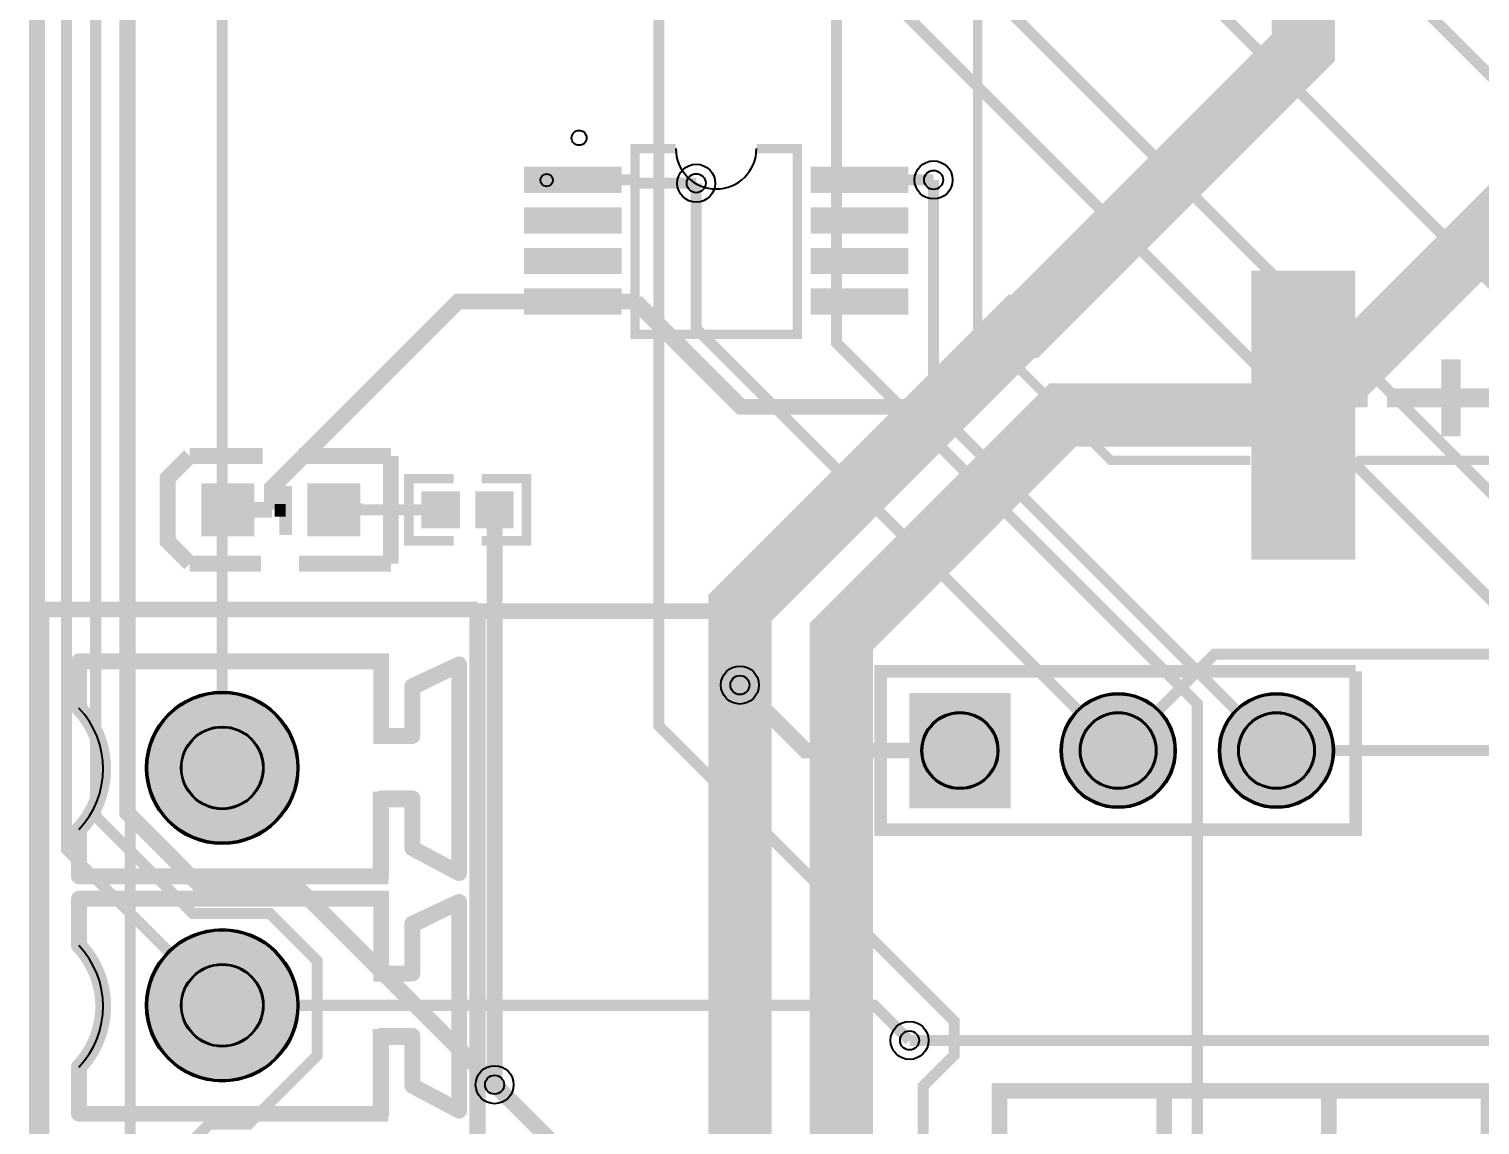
# Model space of a CAD drawing. Header units: millimetres. Extents: x -4 to 157, y 41 to 137.
# Drawn here: x -3.58 to 19.7, y 72.45 to 90.04 of the extents above; entities that cross this region are included whole.
import ezdxf

# ---------------------------------------------------------------- set-up
doc = ezdxf.new("R2010")
doc.units = ezdxf.units.MM
for name, color, linetype, true_color in [('BoardOutLine', 7, 'Continuous', 0xff00ff), ('BottomLayer', 7, 'Continuous', 0x0000ff), ('BottomSolderMaskLayer', 7, 'Continuous', 0xaa00ff), ('Document', 7, 'Continuous', 0xffffff), ('Hole', 7, 'Continuous', 0x222222), ('Multi-Layer', 7, 'Continuous', 0xc0c0c0), ('TopLayer', 7, 'Continuous', 0xff0000), ('TopPasteMaskLayer', 7, 'Continuous', 0x808080), ('TopSilkLayer', 7, 'Continuous', 0xffcc00), ('TopSolderMaskLayer', 7, 'Continuous', 0x800080)]:
    doc.layers.add(name, color=color, linetype=linetype, true_color=true_color)

msp = doc.modelspace()

# ---------------------------------------------------------------- hatches: boundary and pattern name
at = {"layer": 'BottomSolderMaskLayer'}
for points in [[(-1.7078994157989318, 78.18133096266195, 1), (0.7429006858012717, 78.18133096266195, 1)], [(10.54041311953597, 79.38415180199536), (12.166016370742227, 79.38415180199536), (12.166016370742227, 77.53335170039509), (10.54041311953597, 77.53335170039509)], [(12.968021336042545, 78.45869951739905, 1), (14.818821437642749, 78.45869951739905, 1)], [(15.508026416052678, 78.45869951739905, 1), (17.35882651765288, 78.45869951739905, 1)], [(-1.7078994157989318, 74.37132334264663, 1), (0.7429006858012717, 74.37132334264663, 1)]]:
    msp.add_hatch(color=256, dxfattribs=at).paths.add_polyline_path(points)
at = {"layer": 'Document'}
for points in [[(16.711125222250303, 83.50035560071115), (17.020142240284258, 83.50035560071115), (17.020142240284258, 84.73637287274573), (16.711125222250303, 84.73637287274573)], [(15.835636271272278, 83.96385572771146), (17.895631191262282, 83.96385572771146), (17.895631191262282, 84.27287274574542), (15.835636271272278, 84.27287274574542)], [(1.392760985521818, 82.04640589281178), (1.392760985521818, 82.70680721361441), (1.5451612903223122, 82.70680721361441), (1.5451612903223122, 82.04640589281178)], [(1.1176022352044583, 82.42316484632966), (1.7780035560069791, 82.42316484632966), (1.7780035560069791, 82.27076454152916), (1.1176022352044583, 82.27076454152916)], [(-0.736144272288584, 82.37119634239264), (-0.07574295148606325, 82.37119634239264), (-0.07574295148606325, 82.21879603759214), (-0.736144272288584, 82.21879603759214)], [(3.19047498094983, 76.49141478282957), (3.19047498094983, 79.64201168402337), (2.694437388874576, 79.41054102108205), (2.694437388874576, 78.69138938277877), (2.693350884095935, 78.67481252321318), (2.690109960158452, 78.65851929831058), (2.684770070168952, 78.6427884896666), (2.6774225811254837, 78.62788925577854), (2.668193210603249, 78.6140765266689), (2.6572398756902658, 78.60158664196263), (2.6447499909838825, 78.59063330704964), (2.630937261874351, 78.5814039365273), (2.6160380279861783, 78.57405644748405), (2.6003072193423122, 78.56871655749444), (2.584013994439829, 78.56547563355684), (2.567437134874126, 78.56438912877832), (2.0674879349755884, 78.56438912877832), (2.050911075410113, 78.56547563355684), (2.034617850507402, 78.56871655749444), (2.018887041863536, 78.57405644748405), (2.0039878079753635, 78.5814039365273), (1.990175078865832, 78.59063330704964), (1.9776851941594487, 78.60158664196263), (1.9667318592464653, 78.6140765266689), (1.9575024887242307, 78.62788925577854), (1.95015499968099, 78.6427884896666), (1.9448151096912625, 78.65851929831058), (1.9415741857537796, 78.67481252321318), (1.9404876809751386, 78.69138938277877), (1.9404876809751386, 79.76441452882898), (-2.655499110998335, 79.76441452882898), (-2.655499110998335, 79.14140208280412), (-2.656585615776976, 79.12482522323853), (-2.6598265397144587, 79.10853199833593), (-2.665166429704186, 79.09280118969195), (-2.672513918747427, 79.0779019558039), (-2.681743289269889, 79.06408922669425), (-2.692696624182645, 79.05159934198798), (-2.705186508889028, 79.040646007075), (-2.7189992379985597, 79.03141663655265), (-2.7338984718867323, 79.02406914750941), (-2.749629280530826, 79.0187292575198), (-2.765922505433309, 79.0154883335822), (-2.782499364999012, 79.01440182880356), (-2.7990762245644873, 79.0154883335822), (-2.8153694494670845, 79.0187292575198), (-2.8311002581110642, 79.02406914750941), (-2.845999491999123, 79.03141663655265), (-2.8598122211087684, 79.040646007075), (-2.872302105815038, 79.05159934198798), (-2.8832554407280213, 79.06408922669425), (-2.8924848112503696, 79.0779019558039), (-2.8998323002936104, 79.09280118969195), (-2.905172190283224, 79.10853199833593), (-2.9084131142208207, 79.12482522323853), (-2.9094996189994617, 79.14140208280412), (-2.9094996189994617, 79.89141478282954), (-2.9084131142208207, 79.90799164239513), (-2.905172190283224, 79.92428486729773), (-2.8998323002936104, 79.94001567594171), (-2.8924848112503696, 79.95491490982977), (-2.8832554407280213, 79.96872763893941), (-2.872302105815038, 79.98121752364568), (-2.8598122211087684, 79.99217085855867), (-2.845999491999123, 80.00140022908101), (-2.8311002581110642, 80.00874771812425), (-2.8153694494670845, 80.01408760811387), (-2.7990762245644873, 80.01732853205147), (-2.782499364999012, 80.01841503682999), (2.0674879349755884, 80.01841503682999), (2.084064794541291, 80.01732853205147), (2.1003580194437745, 80.01408760811387), (2.116088828087868, 80.00874771812425), (2.1309880619760406, 80.00140022908101), (2.144800791085572, 79.99217085855867), (2.1572906757919554, 79.98121752364568), (2.1682440107047114, 79.96872763893941), (2.1774733812271734, 79.95491490982977), (2.184820870270414, 79.94001567594171), (2.1901607602601416, 79.92428486729773), (2.1934016841976245, 79.90799164239513), (2.1944881889762655, 79.89141478282954), (2.1944881889762655, 78.81838963677933), (2.4404368808736763, 78.81838963677933), (2.4404368808736763, 79.49141478282957), (2.441712789648136, 79.5093553114225), (2.4455102725714823, 79.52693568777931), (2.451753165916216, 79.54380331334085), (2.4603162598939434, 79.55961988474314), (2.471027809910993, 79.5740681789548), (2.4836729811413534, 79.5868584156201), (2.497998157333541, 79.59773406900126), (2.5137160274321104, 79.60647701295397), (3.263754127508264, 79.95651511303015), (3.2795925373018235, 79.9626550831033), (3.296108681541, 79.96662640992884), (3.313007080780608, 79.96835804511738), (3.3299854169031278, 79.9678190091256), (3.346739941692931, 79.96501894549112), (3.362970910995273, 79.9600079483057), (3.3783879472418903, 79.95287566601587), (3.39271523440334, 79.94374969758076), (3.4056964524329487, 79.93279330968369), (3.4170993629195436, 79.92020251583551), (3.4267199639105, 79.90620256962632), (3.434386139577782, 79.89104393486184), (3.439960739427761, 79.87499780468022), (3.4433440319708097, 79.85835124981577), (3.444475488950957, 79.84140208280417), (3.444475488950957, 76.49141478282957), (3.4433889841723158, 76.47483792326386), (3.4401480602346055, 76.45854469836138), (3.4348081702451054, 76.44281388971729), (3.4274606812018646, 76.42791465582923), (3.4182313106794027, 76.4141019267197), (3.4072779757666467, 76.40161204201331), (3.3947880910602635, 76.39065870710044), (3.3809753619505045, 76.3814293365781), (3.3660761280625593, 76.37408184753474), (3.350345319418466, 76.36874195754513), (3.3340520945159824, 76.36550103360753), (3.3174752349502796, 76.364414528829), (3.3008983753848042, 76.36550103360753), (3.2846051504820934, 76.36874195754513), (3.2688743418382273, 76.37408184753474), (3.2539751079500547, 76.3814293365781), (3.240162378840523, 76.39065870710044), (3.22767249413414, 76.40161204201331), (3.2167191592211566, 76.4141019267197), (3.207489788698922, 76.42791465582923), (3.200142299655681, 76.44281388971729), (3.1948024096659537, 76.45854469836138), (3.191561485728471, 76.47483792326386), (3.19047498094983, 76.49141478282957)], [(-2.8746507493016225, 77.2788417576835), (-2.8399808926802734, 77.31695094690815), (-2.8068603646634074, 77.35641409282175), (-2.7753419924254104, 77.3971682517872), (-2.745476047705779, 77.43914842100446), (-2.717310166624884, 77.48228764218936), (-2.690889273705352, 77.52651710837267), (-2.666255510217752, 77.57176627364606), (-2.6434481669639354, 77.61796296568366), (-2.622503621610349, 77.66503350085623), (-2.6034552806631837, 77.7129028017564), (-2.5863335261879, 77.76149451694744), (-2.5711656673477137, 77.81073114274272), (-2.5579758968460737, 77.8605341468251), (-2.5467852523402144, 77.91082409350497), (-2.5376115828855745, 77.96152077042007), (-2.530469520465431, 78.01254331647476), (-2.5253704566553097, 78.06381035081233), (-2.5223225244512832, 78.11524010261792), (-2.521330585298756, 78.16675054154268), (-2.5223962213392497, 78.21825950854213), (-2.525517732884964, 78.26968484691895), (-2.530690141131572, 78.32094453336401), (-2.5379051960985635, 78.37195680878222), (-2.547151389787814, 78.42264030869853), (-2.5584139745396897, 78.4729141930344), (-2.571674986553944, 78.52269827504733), (-2.5869132745442585, 78.57191314922818), (-2.6041045334718547, 78.62048031795337), (-2.623221343314526, 78.66832231668843), (-2.644233212799236, 78.71536283754301), (-2.667106628037118, 78.7615268509827), (-2.691805105977892, 78.8067407255005), (-2.718289252600016, 78.85093234505916), (-2.746516825743356, 78.8940312241159), (-2.7764428024865992, 78.93596862004676), (-2.8080194509583407, 78.97667764279117), (-2.8411964064687254, 79.01609336154115), (-2.8759207518417043, 79.05415290830592), (-2.886547209471246, 79.06692924479717), (-2.8954151097300382, 79.08098330900987), (-2.90237272038587, 79.09607463200882), (-2.907300994791285, 79.11194499707312), (-2.9101156088051994, 79.1283228578568), (-2.9107684036010824, 79.14492798462084), (-2.9092482096791628, 79.16147625904239), (-2.9055810379790046, 79.17768453555834), (-2.8998296348249823, 79.1932754860635), (-2.8920924083197406, 79.2079823450722), (-2.882501744553906, 79.22155347414923), (-2.871221742443595, 79.23375666751326), (-2.8584454059522386, 79.24438312514303), (-2.844391341739538, 79.25325102540171), (-2.8293000187405823, 79.26020863605754), (-2.8134296536761667, 79.26513691046307), (-2.797051792892489, 79.26795152447698), (-2.7804466661286824, 79.26860431927287), (-2.7638983917070163, 79.26708412535095), (-2.7476901151910624, 79.26341695365068), (-2.7320991646859056, 79.25766555049677), (-2.717392305677322, 79.24992832399153), (-2.703821176600286, 79.24033766022569), (-2.6916179832360285, 79.22905765811527), (-2.6530384822494852, 79.18689182630362), (-2.61604591197829, 79.14332710418296), (-2.5806909563643785, 79.09842318027552), (-2.5470220556360346, 79.05224157795953), (-2.5150853399375137, 79.00484557117488), (-2.484924566127347, 78.95630009773083), (-2.4565810578255878, 78.90667167033405), (-2.430093648795946, 78.85602828545859), (-2.4054986297398955, 78.80443933018364), (-2.3828296985732322, 78.75197548712492), (-2.3621179142569417, 78.69870863759195), (-2.343391654243078, 78.64471176310246), (-2.3266765755936376, 78.59005884538999), (-2.31199557982859, 78.5348247650403), (-2.299368781547855, 78.47908519889643), (-2.2888134808715677, 78.42291651637333), (-2.280344139737281, 78.3663956748237), (-2.2739723620861696, 78.30960011409661), (-2.2697068779632446, 78.25260765043765), (-2.267553531557269, 78.19549636987063), (-2.2675152731922026, 78.13834452121262), (-2.2695921552865457, 78.0812304088629), (-2.2737813322803504, 78.02423228551788), (-2.28007706453468, 77.9674282449563), (-2.2884707261948734, 77.91089611504185), (-2.2989508170091995, 77.85471335109014), (-2.3115029780860823, 77.79895692974662), (-2.326110011566243, 77.74370324351992), (-2.342751904186798, 77.68902799611533), (-2.361405854700706, 77.635006098713), (-2.3820463051179104, 77.58171156733022), (-2.4046449757217943, 77.529217421412), (-2.429170903816157, 77.47759558378641), (-2.4555904861474573, 77.42691678212157), (-2.483867524944344, 77.3772504520216), (-2.513963277513767, 77.32866464189135), (-2.545836509322271, 77.2812259197035), (-2.5794435504913054, 77.23499928179206), (-2.6147383556306067, 77.19004806380053), (-2.651672566925299, 77.14643385390548), (-2.6901955803912188, 77.10421640843276), (-2.7023811910669338, 77.09292526477043), (-2.7159363421542366, 77.08332125978563), (-2.73062910125509, 77.07556872066948), (-2.7462080711832186, 77.06980029551801), (-2.7624066914384002, 77.06611468368703), (-2.7789477991320837, 77.06457494701795), (-2.7955483713201374, 77.06520743083229), (-2.8119243676044334, 77.06800131315674), (-2.8277955901427276, 77.07290878988908), (-2.8428904779124196, 77.07984589274031), (-2.8569507531933596, 77.08869392595489), (-2.869735840772819, 77.09930149722868), (-2.881026984253708, 77.11148710807277), (-2.890630989036481, 77.12504225930297), (-2.8983835279336745, 77.13973501851933), (-2.904151952852999, 77.15531398853341), (-2.9078375644425023, 77.1715126088435), (-2.9093773008652306, 77.18805371656015), (-2.9087448168035053, 77.20465428873877), (-2.9059509342349656, 77.22103028498145), (-2.9010434572660415, 77.23690150744665), (-2.8941063541900576, 77.25199639511288), (-2.8852583207658427, 77.26605667026206), (-2.8746507493016225, 77.2788417576835)], [(3.2576581153161897, 76.37932435864866), (2.5076708153414984, 76.77934975869948), (2.493123912856845, 76.78841961399462), (2.479931011496319, 76.79936593760851), (2.4683324884510967, 76.81198928542688), (2.458539671034714, 76.82605965763275), (2.450730986256758, 76.84132068934798), (2.445048709851335, 76.85749432164937), (2.441596373982975, 76.87428586785643), (2.4404368808736763, 76.8913893827787), (2.4404368808736763, 77.56443992887989), (2.1944881889762655, 77.56443992887989), (2.1944881889762655, 76.44137668275346), (2.1934016841976245, 76.42479982318775), (2.1901607602601416, 76.40850659828527), (2.184820870270414, 76.39277578964118), (2.1774733812271734, 76.37787655575312), (2.1682440107047114, 76.36406382664359), (2.1572906757919554, 76.3515739419372), (2.144800791085572, 76.34062060702433), (2.1309880619760406, 76.33139123650199), (2.116088828087868, 76.32404374745863), (2.1003580194437745, 76.31870385746902), (2.084064794541291, 76.31546293353142), (2.0674879349755884, 76.3143764287529), (-2.782499364999012, 76.3143764287529), (-2.7990762245644873, 76.31546293353142), (-2.8153694494670845, 76.31870385746902), (-2.8311002581110642, 76.32404374745863), (-2.845999491999123, 76.33139123650199), (-2.8598122211087684, 76.34062060702433), (-2.872302105815038, 76.3515739419372), (-2.8832554407280213, 76.36406382664359), (-2.8924848112503696, 76.37787655575312), (-2.8998323002936104, 76.39277578964118), (-2.905172190283224, 76.40850659828527), (-2.9084131142208207, 76.42479982318775), (-2.9094996189994617, 76.44137668275346), (-2.9094996189994617, 77.1914147828295), (-2.9084131142208207, 77.2079916423952), (-2.905172190283224, 77.22428486729768), (-2.8998323002936104, 77.24001567594178), (-2.8924848112503696, 77.25491490982984), (-2.8832554407280213, 77.26872763893937), (-2.872302105815038, 77.28121752364575), (-2.8598122211087684, 77.29217085855862), (-2.845999491999123, 77.30140022908097), (-2.8311002581110642, 77.30874771812432), (-2.8153694494670845, 77.31408760811394), (-2.7990762245644873, 77.31732853205153), (-2.782499364999012, 77.31841503683006), (-2.765922505433309, 77.31732853205153), (-2.749629280530826, 77.31408760811394), (-2.7338984718867323, 77.30874771812432), (-2.7189992379985597, 77.30140022908097), (-2.705186508889028, 77.29217085855862), (-2.692696624182645, 77.28121752364575), (-2.681743289269889, 77.26872763893937), (-2.672513918747427, 77.25491490982984), (-2.665166429704186, 77.24001567594178), (-2.6598265397144587, 77.22428486729768), (-2.656585615776976, 77.2079916423952), (-2.655499110998335, 77.1914147828295), (-2.655499110998335, 76.5683769367539), (1.9404876809751386, 76.5683769367539), (1.9404876809751386, 77.69144018288034), (1.9415741857537796, 77.70801704244604), (1.9448151096912625, 77.72431026734853), (1.95015499968099, 77.74004107599262), (1.9575024887242307, 77.75494030988068), (1.9667318592464653, 77.76875303899021), (1.9776851941594487, 77.7812429236966), (1.990175078865832, 77.79219625860947), (2.0039878079753635, 77.80142562913181), (2.018887041863536, 77.80877311817517), (2.034617850507402, 77.81411300816478), (2.050911075410113, 77.81735393210238), (2.0674879349755884, 77.8184404368809), (2.567437134874126, 77.8184404368809), (2.584013994439829, 77.81735393210238), (2.6003072193423122, 77.81411300816478), (2.6160380279861783, 77.80877311817517), (2.630937261874351, 77.80142562913181), (2.6447499909838825, 77.79219625860947), (2.6572398756902658, 77.7812429236966), (2.668193210603249, 77.76875303899021), (2.6774225811254837, 77.75494030988068), (2.684770070168952, 77.74004107599262), (2.690109960158452, 77.72431026734853), (2.693350884095935, 77.70801704244604), (2.694437388874576, 77.69144018288034), (2.694437388874576, 76.96764033528063), (3.3772415544829073, 76.6034544069089), (3.3913574489138227, 76.59469128960882), (3.4042087635780263, 76.58416064804203), (3.4155756089182887, 76.57204266440567), (3.425263495059653, 76.55854468075938), (3.4331066595839275, 76.54389765134567), (3.4389709037718603, 76.52835219089877), (3.442755888779402, 76.51217428655684), (3.4443968524635693, 76.49564074674856), (3.443865717480776, 76.47903446492421), (3.441171571698078, 76.46263957916972), (3.4363605126964103, 76.44673661052582), (3.4295148590294957, 76.43159766319548), (3.4207517417294184, 76.41748176876445), (3.410221100162744, 76.40463045410024), (3.3981031165264994, 76.39326360875987), (3.384605132880097, 76.38357572261862), (3.369958103466388, 76.37573255809423), (3.3544126430194865, 76.36986831390641), (3.3382347386775564, 76.36608332889887), (3.3217011988692775, 76.3644423652147), (3.3050949170449258, 76.36497350019738), (3.2887000312903183, 76.3676676459803), (3.272797062646532, 76.37247870498186), (3.2576581153159623, 76.37932435864877)], [(3.19047498094983, 72.6814325628651), (3.19047498094983, 75.83210566421133), (2.694437388874576, 75.60053340106674), (2.694437388874576, 74.88155956311914), (2.693350884095935, 74.86498270355355), (2.690109960158452, 74.84868947865095), (2.684770070168952, 74.83295867000697), (2.6774225811254837, 74.81805943611892), (2.668193210603249, 74.80424670700927), (2.6572398756902658, 74.791756822303), (2.6447499909838825, 74.78080348739002), (2.630937261874351, 74.77157411686767), (2.6160380279861783, 74.76422662782443), (2.6003072193423122, 74.75888673783481), (2.584013994439829, 74.75564581389722), (2.567437134874126, 74.75455930911869), (2.0674879349755884, 74.75455930911869), (2.050911075410113, 74.75564581389722), (2.034617850507402, 74.75888673783481), (2.018887041863536, 74.76422662782443), (2.0039878079753635, 74.77157411686767), (1.990175078865832, 74.78080348739002), (1.9776851941594487, 74.791756822303), (1.9667318592464653, 74.80424670700927), (1.9575024887242307, 74.81805943611892), (1.95015499968099, 74.83295867000697), (1.9448151096912625, 74.84868947865095), (1.9415741857537796, 74.86498270355355), (1.9404876809751386, 74.88155956311914), (1.9404876809751386, 75.95450850901705), (-2.6554483108968725, 75.95450850901705), (-2.6554483108968725, 75.33147066294134), (-2.656534815675286, 75.31489380337564), (-2.6597757396129964, 75.29860057847316), (-2.6651156296024965, 75.28286976982918), (-2.6724631186457373, 75.267970535941), (-2.6816924891681992, 75.25415780683147), (-2.6926458240811826, 75.24166792212509), (-2.7051357087873384, 75.23071458721222), (-2.7189484378970974, 75.22148521668987), (-2.7338476717850426, 75.21413772764652), (-2.749578480429136, 75.2087978376569), (-2.7658717053316195, 75.20555691371942), (-2.7824485648973223, 75.20447040894078), (-2.7990254244629114, 75.20555691371942), (-2.8153186493655085, 75.2087978376569), (-2.8310494580094883, 75.21413772764652), (-2.845948691897547, 75.22148521668987), (-2.8597614210071924, 75.23071458721222), (-2.872251305713462, 75.24166792212509), (-2.8832046406264453, 75.25415780683147), (-2.8924340111487936, 75.267970535941), (-2.8997815001920344, 75.28286976982918), (-2.905121390181648, 75.29860057847316), (-2.9083623141192447, 75.31489380337564), (-2.909448818897772, 75.33147066294134), (-2.909448818897772, 76.08150876301761), (-2.9083623141192447, 76.0980856225832), (-2.905121390181648, 76.1143788474858), (-2.8997815001920344, 76.13010965612978), (-2.8924340111487936, 76.14500889001783), (-2.8832046406264453, 76.15882161912748), (-2.872251305713462, 76.17131150383375), (-2.8597614210071924, 76.18226483874673), (-2.845948691897547, 76.19149420926908), (-2.8310494580094883, 76.19884169831232), (-2.8153186493655085, 76.20418158830194), (-2.7990254244629114, 76.20742251223953), (-2.7824485648973223, 76.20850901701806), (2.0674879349755884, 76.20850901701806), (2.084064794541291, 76.20742251223953), (2.1003580194437745, 76.20418158830194), (2.116088828087868, 76.19884169831232), (2.1309880619760406, 76.19149420926908), (2.144800791085572, 76.18226483874673), (2.1572906757919554, 76.17131150383375), (2.1682440107047114, 76.15882161912748), (2.1774733812271734, 76.14500889001783), (2.184820870270414, 76.13010965612978), (2.1901607602601416, 76.1143788474858), (2.1934016841976245, 76.0980856225832), (2.1944881889762655, 76.08150876301761), (2.1944881889762655, 75.0085598171197), (2.4404368808736763, 75.0085598171197), (2.4404368808736763, 75.68140716281437), (2.44171592866428, 75.69934429327463), (2.4455155997372913, 75.71692095712581), (2.4517597133096842, 75.73378475438801), (2.4603230792133672, 75.74959757756403), (2.4710340078722766, 75.76404239046235), (2.4836777525583784, 75.77682958455296), (2.4980008149168498, 75.78770278541936), (2.513716027431883, 75.79644399288793), (3.263754127508264, 76.14655829311653), (3.279587688690526, 76.15269674816614), (3.296098666677608, 76.15666788100475), (3.312991850693834, 76.15840068910279), (3.3299651962474854, 76.1578641904299), (3.3467152255855126, 76.15506797740318), (3.3629424537737123, 76.15006204537815), (3.378356743388622, 76.14293589874865), (3.3926824920763465, 76.1338169506381), (3.4056635602323695, 76.12286824479474), (3.4170678506905006, 76.11028554042491), (3.4266914585437007, 76.09629381208288), (3.434362316896113, 76.08114322720144), (3.439943273360086, 76.06510467318117), (3.4433345422971797, 76.04846491401509), (3.444475488950957, 76.03152146304296), (3.444475488950957, 72.6814325628651), (3.4433889841723158, 72.66485570329951), (3.4401480602346055, 72.64856247839691), (3.4348081702451054, 72.63283166975293), (3.4274606812018646, 72.61793243586487), (3.4182313106794027, 72.60411970675523), (3.4072779757666467, 72.59162982204896), (3.3947880910602635, 72.58067648713597), (3.3809753619505045, 72.57144711661363), (3.3660761280625593, 72.56409962757039), (3.350345319418466, 72.55875973758077), (3.3340520945159824, 72.55551881364318), (3.3174752349502796, 72.55443230886465), (3.3008983753848042, 72.55551881364318), (3.2846051504820934, 72.55875973758077), (3.2688743418382273, 72.56409962757039), (3.2539751079500547, 72.57144711661363), (3.240162378840523, 72.58067648713597), (3.22767249413414, 72.59162982204896), (3.2167191592211566, 72.60411970675523), (3.207489788698922, 72.61793243586487), (3.200142299655681, 72.63283166975293), (3.1948024096659537, 72.64856247839691), (3.191561485728471, 72.66485570329951), (3.19047498094983, 72.6814325628651)], [(-2.8745999492000465, 73.46891033782072), (-2.839925123063722, 73.50701749167581), (-2.806799604485718, 73.54647884950191), (-2.7752762323723346, 73.58723146602085), (-2.745405290026838, 73.6292103362523), (-2.7172344249418074, 73.67234849920465), (-2.6908085727977777, 73.71657714468449), (-2.6661698857828924, 73.76182572305686), (-2.643357665358508, 73.8080220577798), (-2.6224082995665867, 73.85509246053402), (-2.60335520498802, 73.90296184876411), (-2.586228773439416, 73.95155386544309), (-2.5710563234936217, 74.00079100087135), (-2.5578620569049235, 74.05059471631228), (-2.546667020004179, 74.10088556927099), (-2.5374890701266395, 74.15158334021385), (-2.5303428471286225, 74.20260716052746), (-2.5252397500348707, 74.25387564151322), (-2.5221879188561616, 74.30530700421127), (-2.5211922216039966, 74.35681920984757), (-2.5222542465271545, 74.40833009069422), (-2.5253722995769294, 74.45975748113653), (-2.5305414071101495, 74.51101934873657), (-2.5377533238224714, 74.5620339250836), (-2.5469965458999013, 74.61271983622419), (-2.558256329370124, 74.66299623246277), (-2.5715147136195355, 74.71278291732551), (-2.586750550042325, 74.76200047548343), (-2.6039395357763624, 74.81057039942789), (-2.6230542524672273, 74.85841521469933), (-2.644064210004217, 74.90545860346788), (-2.66693589515603, 74.951625526268), (-2.691632825027682, 74.99684234169615), (-2.7181156052542974, 75.04103692387537), (-2.746341992840371, 75.0841387775057), (-2.7762669635415023, 75.12607915031128), (-2.807842783683327, 75.16679114270778), (-2.8410190863022535, 75.20620981451532), (-2.8757429514861315, 75.24427228854461), (-2.8863111824261978, 75.25646392121996), (-2.89524838947068, 75.26989707955045), (-2.90241032592553, 75.28435495210158), (-2.907681397998317, 75.29960418853148), (-2.9109765304839357, 75.3153986658698), (-2.912242539880367, 75.33148346094777), (-2.911458992771827, 75.3475989648623), (-2.9086385356234814, 75.36348507306923), (-2.9038266906684385, 75.37888538347579), (-2.8971011211768882, 75.39355133477477), (-2.8885703779701544, 75.40724621822915), (-2.8783721474082995, 75.41974899815591), (-2.866671029129293, 75.43085787944574), (-2.8536558794079383, 75.44039356454027), (-2.8395367630118926, 75.44820214729805), (-2.824541562752188, 75.45415759704281), (-2.808912301450505, 75.4581637927007), (-2.7929012356855765, 75.46015607419645), (-2.77676678436751, 75.46010228606838), (-2.760769357852496, 75.45800329645783), (-2.745167154912906, 75.45389298309772), (-2.730211995404943, 75.44783768652485), (-2.7161452558921155, 75.43993513934288), (-2.703193973821044, 75.4303128888157), (-2.691567183134566, 75.41912623825249), (-2.6529851583511572, 75.37696271167431), (-2.6159899807823876, 75.333400199734), (-2.5806323379481455, 75.28849838793201), (-2.5469606737633512, 75.24231879675892), (-2.515021122163489, 75.19492469740578), (-2.484857443896999, 75.14638102507524), (-2.4565109665679756, 75.09675429001311), (-2.4300205280117098, 75.04611248638219), (-2.4054224230842465, 74.99452499910205), (-2.382750353933261, 74.94206250878472), (-2.3620353838221035, 74.88879689489363), (-2.343305894570676, 74.83480113726148), (-2.3265875476681686, 74.78014921609918), (-2.3119032491149483, 74.7249160106345), (-2.2992731180377177, 74.6691771965202), (-2.288714459125231, 74.61300914214883), (-2.280241738917539, 74.5564888040202), (-2.2738665659867365, 74.49969362130196), (-2.269597675030809, 74.4427014097297), (-2.267440914906274, 74.38559025499035), (-2.267399240615532, 74.32843840573639), (-2.269472709256661, 74.2713241663763), (-2.273658479946107, 74.21432578978863), (-2.2799508177117787, 74.15752137010725), (-2.2883411013485784, 74.10098873572326), (-2.298817835232285, 74.04480534265178), (-2.3113666650688174, 73.9890481684082), (-2.3259703975613775, 73.93379360654069), (-2.3426090239674977, 73.87911736196202), (-2.361259747513259, 73.82509434722658), (-2.3818970146271568, 73.77179857989029), (-2.404492549950646, 73.71930308109916), (-2.429015395080569, 73.66767977554207), (-2.4554319509834386, 73.61699939290611), (-2.48370602403088, 73.56733137096853), (-2.513798875589373, 73.51874376045953), (-2.545669275095406, 73.47130313182515), (-2.5792735565466955, 73.42507448401852), (-2.614565678329427, 73.38012115544348), (-2.6514972862999002, 73.33650473717466), (-2.6900177800357596, 73.29428498856998), (-2.7022039339474304, 73.28298555649121), (-2.7157607054771233, 73.27337340490294), (-2.7304561345010825, 73.26561300038622), (-2.746038778150478, 73.25983712561629), (-2.7622420130676346, 73.25614460741326), (-2.7787885974064466, 73.25459862578862), (-2.795395414516406, 73.2552256329169), (-2.811778317147855, 73.2580149005322), (-2.8276569892900625, 73.26291870349144), (-2.842759742455769, 73.2698531363651), (-2.85682816434678, 73.27869954908215), (-2.8696215403601855, 73.28930657706564), (-2.880920972281615, 73.30149273112318), (-2.890533123695036, 73.31504950277679), (-2.8982935280221227, 73.32974493190102), (-2.9040694025910625, 73.34532757562488), (-2.9077619205847896, 73.36153081058978), (-2.9093079019959305, 73.37807739494849), (-2.908680894653344, 73.39468421205038), (-2.905891626826701, 73.4110671146459), (-2.90098782366249, 73.42694578672479), (-2.8940533905939674, 73.44204853980091), (-2.885206977695475, 73.45611696157789), (-2.8745999495467913, 73.4689103374543)], [(3.2576581153161897, 72.56944373888746), (2.5076708153414984, 72.96936753873513), (2.493123912856845, 72.97843739403027), (2.479931011496319, 72.98938371764416), (2.4683324884510967, 73.00200706546241), (2.458539671034714, 73.0160774376684), (2.450730986256758, 73.03133846938363), (2.445048709851335, 73.04751210168502), (2.441596373982975, 73.06430364789207), (2.4404368808736763, 73.08140716281434), (2.4404368808736763, 73.75443230886458), (2.1944881889762655, 73.75443230886458), (2.1944881889762655, 72.63144526289045), (2.1934016841976245, 72.61486840332486), (2.1901607602601416, 72.59857517842227), (2.184820870270414, 72.58284436977829), (2.1774733812271734, 72.56794513589023), (2.1682440107047114, 72.55413240678058), (2.1572906757919554, 72.54164252207431), (2.144800791085572, 72.53068918716133), (2.1309880619760406, 72.52145981663898), (2.116088828087868, 72.51411232759574), (2.1003580194437745, 72.50877243760613), (2.084064794541291, 72.50553151366853), (2.0674879349755884, 72.50444500889), (-2.7824485648973223, 72.50444500889), (-2.7990254244629114, 72.50553151366853), (-2.8153186493655085, 72.50877243760613), (-2.8310494580094883, 72.51411232759574), (-2.845948691897547, 72.52145981663898), (-2.8597614210071924, 72.53068918716133), (-2.872251305713462, 72.54164252207431), (-2.8832046406264453, 72.55413240678058), (-2.8924340111487936, 72.56794513589023), (-2.8997815001920344, 72.58284436977829), (-2.905121390181648, 72.59857517842227), (-2.9083623141192447, 72.61486840332486), (-2.909448818897772, 72.63144526289045), (-2.909448818897772, 73.38135636271272), (-2.9083623141192447, 73.39793322227831), (-2.905121390181648, 73.41422644718091), (-2.8997815001920344, 73.42995725582489), (-2.8924340111487936, 73.44485648971295), (-2.8832046406264453, 73.45866921882259), (-2.872251305713462, 73.47115910352886), (-2.8597614210071924, 73.48211243844185), (-2.845948691897547, 73.4913418089642), (-2.8310494580094883, 73.49868929800743), (-2.8153186493655085, 73.50402918799705), (-2.7990254244629114, 73.50727011193464), (-2.7824485648973223, 73.50835661671317), (-2.7658717053316195, 73.50727011193464), (-2.749578480429136, 73.50402918799705), (-2.7338476717850426, 73.49868929800743), (-2.7189484378970974, 73.4913418089642), (-2.7051357087873384, 73.48211243844185), (-2.6926458240811826, 73.47115910352886), (-2.6816924891681992, 73.45866921882259), (-2.6724631186457373, 73.44485648971295), (-2.6651156296024965, 73.42995725582489), (-2.6597757396129964, 73.41422644718091), (-2.656534815675286, 73.39793322227831), (-2.6554483108968725, 73.38135636271272), (-2.6554483108968725, 72.75844551689102), (1.9404876809751386, 72.75844551689102), (1.9404876809751386, 73.88143256286514), (1.9415741857537796, 73.89800942243073), (1.9448151096912625, 73.91430264733333), (1.95015499968099, 73.93003345597731), (1.9575024887242307, 73.94493268986537), (1.9667318592464653, 73.95874541897501), (1.9776851941594487, 73.97123530368128), (1.990175078865832, 73.98218863859427), (2.0039878079753635, 73.99141800911661), (2.018887041863536, 73.99876549815986), (2.034617850507402, 74.00410538814947), (2.050911075410113, 74.00734631208707), (2.0674879349755884, 74.0084328168657), (2.567437134874126, 74.0084328168657), (2.584013994439829, 74.00734631208707), (2.6003072193423122, 74.00410538814947), (2.6160380279861783, 73.99876549815986), (2.630937261874351, 73.99141800911661), (2.6447499909838825, 73.98218863859427), (2.6572398756902658, 73.97123530368128), (2.668193210603249, 73.95874541897501), (2.6774225811254837, 73.94493268986537), (2.684770070168952, 73.93003345597731), (2.690109960158452, 73.91430264733333), (2.693350884095935, 73.89800942243073), (2.694437388874576, 73.88143256286514), (2.694437388874576, 73.15768351536701), (3.377292354584597, 72.79347218694443), (3.391136489059818, 72.78458625736414), (3.4037158916391945, 72.77398538784246), (3.414819500146905, 72.76184744394823), (3.4242610138608143, 72.74837608088956), (3.431882019341856, 72.73379732650767), (3.4375546483547623, 72.71835578889136), (3.441183723293534, 72.70231055224747), (3.4427083541079355, 72.68593082988252), (3.4421029599409394, 72.66949144723685), (3.439377698334738, 72.65326823075395), (3.434578294803032, 72.63753337995672), (3.427785275630413, 72.62255090037581), (3.4191126167711445, 72.60857217396097), (3.4087058315151353, 72.59583174129546), (3.3967395290083005, 72.58454336638204), (3.3834144845925493, 72.57489645002556), (3.3689542711167633, 72.56705285199246), (3.353601507744088, 72.56114417526328), (3.337613789191437, 72.55726955794569), (3.3212593637049395, 72.55549400989662), (3.3048126322833014, 72.55584732196144), (3.288549544671014, 72.5583235661311), (3.2727429693643444, 72.56288119500448), (3.2576581153161897, 72.56944373888746)]]:
    msp.add_hatch(color=256, dxfattribs=at).paths.add_polyline_path(points)
at = {"layer": 'Multi-Layer'}
for points in [[(-1.6824993649988302, 78.18133096266195, 1), (0.7175006350011701, 78.18133096266195, 1)], [(10.565811531623012, 79.35875031750061), (12.14061468122918, 79.35875031750061), (12.14061468122918, 77.55875031750054), (10.565811531623012, 77.55875031750054)], [(12.993421386842646, 78.45869951739905, 1), (14.793421386842647, 78.45869951739905, 1)], [(15.533426466852779, 78.45869951739905, 1), (17.333426466852778, 78.45869951739905, 1)], [(-1.6824993649988302, 74.37132334264663, 1), (0.7175006350011701, 74.37132334264663, 1)]]:
    msp.add_hatch(color=256, dxfattribs=at).paths.add_polyline_path(points)
at = {"layer": 'TopLayer'}
for points in [[(5.840716281432378, 87.81767843535681), (5.840716281432378, 87.41168402336803), (4.443713487426976, 87.41168402336803), (4.443713487426976, 87.81767843535681)], [(10.440716281432287, 87.81767843535681), (10.440716281432287, 87.41168402336803), (9.043713487426885, 87.41168402336803), (9.043713487426885, 87.81767843535681)], [(5.840716281432378, 87.16769113538226), (5.840716281432378, 86.76169672339336), (4.443713487426976, 86.76169672339336), (4.443713487426976, 87.16769113538226)], [(10.440716281432287, 87.16769113538226), (10.440716281432287, 86.76169672339336), (9.043713487426885, 86.76169672339336), (9.043713487426885, 87.16769113538226)], [(5.840716281432378, 86.51744983489971), (5.840716281432378, 86.11145542291081), (4.443713487426976, 86.11145542291081), (4.443713487426976, 86.51744983489971)], [(10.440716281432287, 86.51744983489971), (10.440716281432287, 86.11145542291081), (9.043713487426885, 86.11145542291081), (9.043713487426885, 86.51744983489971)], [(16.04064008127989, 81.59138938277874), (16.04064008127989, 86.09138938277874), (17.69062738125467, 86.09138938277874), (17.69062738125467, 81.59138938277874)], [(5.840716281432378, 85.86746253492504), (5.840716281432378, 85.46146812293625), (4.443713487426976, 85.46146812293625), (4.443713487426976, 85.86746253492504)], [(10.440716281432287, 85.86746253492504), (10.440716281432287, 85.46146812293625), (9.043713487426885, 85.46146812293625), (9.043713487426885, 85.86746253492504)], [(-0.7937007874018036, 81.92156464312927), (-0.7937007874018036, 82.72156464312923), (0.00629921259837829, 82.72156464312923), (0.00629921259837829, 81.92156464312927)], [(0.9081026162050421, 81.92156464312927), (0.9081026162050421, 82.72156464312923), (1.708102616205224, 82.72156464312923), (1.708102616205224, 81.92156464312927)], [(3.3043942087883806, 82.59156718313443), (3.3043942087883806, 82.05156210312418), (2.7387604775208274, 82.05156210312418), (2.7387604775208274, 82.59156718313443)], [(3.60441960883918, 82.59156718313443), (3.60441960883918, 82.05156210312418), (4.170053340106506, 82.05156210312418), (4.170053340106506, 82.59156718313443)]]:
    msp.add_hatch(color=256, dxfattribs=at).paths.add_polyline_path(points)
at = {"layer": 'TopPasteMaskLayer'}
for points in [[(5.840716281432378, 87.81767843535681), (5.840716281432378, 87.41168402336803), (4.443713487426976, 87.41168402336803), (4.443713487426976, 87.81767843535681)], [(10.440716281432287, 87.81767843535681), (10.440716281432287, 87.41168402336803), (9.043713487426885, 87.41168402336803), (9.043713487426885, 87.81767843535681)], [(5.840716281432378, 87.16769113538226), (5.840716281432378, 86.76169672339336), (4.443713487426976, 86.76169672339336), (4.443713487426976, 87.16769113538226)], [(10.440716281432287, 87.16769113538226), (10.440716281432287, 86.76169672339336), (9.043713487426885, 86.76169672339336), (9.043713487426885, 87.16769113538226)], [(5.840716281432378, 86.51744983489971), (5.840716281432378, 86.11145542291081), (4.443713487426976, 86.11145542291081), (4.443713487426976, 86.51744983489971)], [(10.440716281432287, 86.51744983489971), (10.440716281432287, 86.11145542291081), (9.043713487426885, 86.11145542291081), (9.043713487426885, 86.51744983489971)], [(16.04064008127989, 81.59138938277874), (16.04064008127989, 86.09138938277874), (17.69062738125467, 86.09138938277874), (17.69062738125467, 81.59138938277874)], [(5.840716281432378, 85.86746253492504), (5.840716281432378, 85.46146812293625), (4.443713487426976, 85.46146812293625), (4.443713487426976, 85.86746253492504)], [(10.440716281432287, 85.86746253492504), (10.440716281432287, 85.46146812293625), (9.043713487426885, 85.46146812293625), (9.043713487426885, 85.86746253492504)], [(-0.7937007874018036, 81.92156464312927), (-0.7937007874018036, 82.72156464312923), (0.00629921259837829, 82.72156464312923), (0.00629921259837829, 81.92156464312927)], [(0.9081026162050421, 81.92156464312927), (0.9081026162050421, 82.72156464312923), (1.708102616205224, 82.72156464312923), (1.708102616205224, 81.92156464312927)], [(3.3194056388110766, 82.55156210312418), (3.3194056388110766, 82.09156718313443), (3.279400558800944, 82.05156210312418), (2.77876555753096, 82.05156210312418), (2.7387604775208274, 82.09156718313443), (2.7387604775208274, 82.55156210312418), (2.77876555753096, 82.59156718313443), (3.279400558800944, 82.59156718313443)], [(3.5894081788162566, 82.55156210312418), (3.5894081788162566, 82.09156718313443), (3.629413258826389, 82.05156210312418), (4.130048260096373, 82.05156210312418), (4.170053340106506, 82.09156718313443), (4.170053340106506, 82.55156210312418), (4.130048260096373, 82.59156718313443), (3.629413258826389, 82.59156718313443)]]:
    msp.add_hatch(color=256, dxfattribs=at).paths.add_polyline_path(points)
at = {"layer": 'TopSilkLayer'}
for points in [[(19.080137160274262, 83.50035560071115), (19.389128778257373, 83.50035560071115), (19.389128778257373, 84.73637287274573), (19.080137160274262, 84.73637287274573)], [(18.204648209296465, 83.96385572771146), (20.264643129286014, 83.96385572771146), (20.264643129286014, 84.27287274574542), (18.204648209296465, 84.27287274574542)]]:
    msp.add_hatch(color=256, dxfattribs=at).paths.add_polyline_path(points)
at = {"layer": 'TopSolderMaskLayer'}
for points in [[(5.928100465209809, 87.82506107557674), (5.928100465209809, 87.4043032304246), (4.356297521804208, 87.4043032304246), (4.356297521804208, 87.82506107557674)], [(10.528106821578831, 87.82506107557674), (10.528106821578831, 87.4043032304246), (8.95630387817323, 87.4043032304246), (8.95630387817323, 87.82506107557674)], [(5.928100465209809, 87.17507377560219), (5.928100465209809, 86.75431593045005), (4.356297521804208, 86.75431593045005), (4.356297521804208, 87.17507377560219)], [(10.528106821578831, 87.17507377560219), (10.528106821578831, 86.75431593045005), (8.95630387817323, 86.75431593045005), (8.95630387817323, 87.17507377560219)], [(5.928100465209809, 86.52483247511952), (5.928100465209809, 86.10407462996739), (4.356297521804208, 86.10407462996739), (4.356297521804208, 86.52483247511952)], [(10.528106821578831, 86.52483247511952), (10.528106821578831, 86.10407462996739), (8.95630387817323, 86.10407462996739), (8.95630387817323, 86.52483247511952)], [(16.031325654048942, 81.52211431311616), (16.031325654048942, 86.16065897837689), (17.699939514574226, 86.16065897837689), (17.699939514574226, 81.52211431311616)], [(5.928100465209809, 85.87484517514497), (5.928100465209809, 85.45408732999283), (4.356297521804208, 85.45408732999283), (4.356297521804208, 85.87484517514497)], [(10.528106821578831, 85.87484517514497), (10.528106821578831, 85.45408732999283), (8.95630387817323, 85.45408732999283), (8.95630387817323, 85.87484517514497)], [(-0.8191072898275706, 81.89616620523566), (-0.8191072898275706, 82.74696630683582), (0.031692811772700225, 82.74696630683582), (0.031692811772700225, 81.89616620523566)], [(0.8826961137790477, 81.89616620523566), (0.8826961137790477, 82.74696630683582), (1.7334962153793185, 82.74696630683582), (1.7334962153793185, 81.89616620523566)], [(3.329782854087398, 82.61696962340307), (3.329782854087398, 82.02616444179262), (2.7133513023197793, 82.02616444179262), (2.7133513023197793, 82.61696962340307)], [(3.579012714738383, 82.61696962340307), (3.579012714738383, 82.02616444179262), (4.195444266505774, 82.02616444179262), (4.195444266505774, 82.61696962340307)], [(-1.7078994157989318, 78.18133096266195, 1), (0.7429006858012717, 78.18133096266195, 1)], [(10.54041311953597, 79.38415180199536), (12.166016370742227, 79.38415180199536), (12.166016370742227, 77.53335170039509), (10.54041311953597, 77.53335170039509)], [(12.968021336042545, 78.45869951739905, 1), (14.818821437642749, 78.45869951739905, 1)], [(15.508026416052678, 78.45869951739905, 1), (17.35882651765288, 78.45869951739905, 1)], [(-1.7078994157989318, 74.37132334264663, 1), (0.7429006858012717, 74.37132334264663, 1)]]:
    msp.add_hatch(color=256, dxfattribs=at).paths.add_polyline_path(points)

# ---------------------------------------------------------------- linework, layer by layer
at = {"layer": 'BoardOutLine', "const_width": 0.25400050800101603}
msp.add_lwpolyline([(100.54330708661428, 129.0516891033783), (100.54330708661428, 136.55168910337818), (-3.4566929133859503, 136.55168910337818), (-3.4566929133859503, 41.55168910337818), (156.54330708661405, 41.55168910337818), (156.54330708661405, 136.55168910337818), (125.54330708661405, 136.55168910337818), (125.54330708661405, 129.0516891033783), (100.54330708661428, 129.0516891033783)], close=True, dxfattribs=at)
at = {"layer": 'BottomLayer'}
for points, const_width in [([(37.744069088138076, 130.96416052832103), (35.84414528829052, 129.0667767335534), (29.989433578866965, 129.0667767335534), (25.34884429768863, 133.70482600965204), (18.729591059181985, 133.70482600965204), (6.133705867411663, 121.11148082296165), (6.133705867411663, 120.62633985267962), (-1.9587503175007441, 112.53388366776733), (-1.9587503175007441, 63.1739649479299), (-0.4068072136144565, 61.61948183896368)], 0.17780035560071122), ([(17.68554737109457, 126.50523241046483), (15.676403352806574, 124.49608839217672), (15.676403352806574, 118.26240792481588), (14.268986537972978, 116.85499110998217), (7.519685039369961, 116.85499110998217), (6.8669037338072485, 116.20220980441968), (6.8669037338072485, 107.70970281940572), (11.393954787909479, 103.18265176530349), (11.393954787909479, 94.43716027432049), (25.273050546100876, 80.55806451612898)], 0.17780035560071122), ([(-0.48260096520198204, 78.18138176276352), (-0.48260096520198204, 97.48643637287273), (5.667259334518576, 103.63629667259329), (6.377190754381445, 103.63629667259329)], 0.17780035560071122), ([(35.761239522478945, 58.57355854711716), (28.120650241300382, 66.21414782829572), (28.120650241300382, 71.03507747015487), (24.993649987299932, 74.16207772415544), (24.993649987299932, 77.47297434594861), (11.032512065024093, 91.43411226822445), (11.032512065024093, 103.03025146050288), (10.426466852933572, 103.63629667259329), (6.377190754381445, 103.63629667259329)], 0.17780035560071122), ([(10.762509525018913, 44.810033020066044), (10.762509525018913, 73.07165354330698), (11.261620523240936, 73.57076454152912), (11.261620523240936, 74.11483362966715), (6.522225044449897, 78.85422910845818), (6.522225044449897, 92.26799593599185), (8.281686563373114, 94.02745745491484), (8.281686563373114, 100.53164846329685), (10.455168910337761, 102.70513081026161)], 0.17780035560071122), ([(9.373380746761313, 99.93195326390651), (9.373380746761313, 85.00053340106683), (15.163322326644447, 79.2105918211837), (15.163322326644447, 66.50777241554488), (12.389890779781354, 63.73434086868167), (12.389890779781354, 49.78742697485393), (17.625603251206485, 44.551714503429025)], 0.17780035560071122), ([(30.25476250952488, 44.551714503429025), (30.692151384302633, 44.98910337820678), (30.692151384302633, 62.496088392176716), (27.755397510794865, 65.4328422656846), (27.755397510794865, 70.88343916687836), (25.708407416814907, 72.93042926085855), (24.10922021844044, 72.93042926085855), (22.506477012953837, 74.53317246634492), (22.506477012953837, 78.24462788925575), (10.134112268224499, 90.6169926339852), (10.134112268224499, 99.22252984505963)], 0.17780035560071122), ([(42.8839217678435, 44.551714503429025), (39.39344678689349, 48.04218948437892), (39.39344678689349, 65.74475488950975), (38.199136398272685, 66.93906527813056), (38.199136398272685, 71.60200660401324), (25.49301498602972, 84.30812801625609), (24.844043688087368, 84.30812801625609), (12.09398018796037, 97.05819151638309), (12.09398018796037, 98.58981457962909)], 0.17780035560071122), ([(13.893319786639495, 78.45875031750063), (7.122428244856337, 85.22964185928367), (7.122428244856337, 87.561620523241)], 0.17780035560071122), ([(16.433324866649627, 78.45875031750063), (10.931165862331682, 83.96090932181858), (10.931165862331682, 87.61470662941326)], 0.17780035560071122), ([(11.353314706629362, 78.45875031750063), (8.874777749555506, 78.45875031750063), (7.823215646431208, 79.51031242062481)], 0.25400050800101603), ([(-0.48260096520198204, 74.37137414274832), (9.982219964439764, 74.37137414274832), (10.545085090170005, 73.80850901701808)], 0.17780035560071122), ([(3.8872237744474205, 73.09781559563112), (7.085598171196125, 69.8994411988823), (7.085598171196125, 44.261645923291894), (8.789179578359153, 42.55806451612909), (30.51663703327381, 42.55806451612909), (32.2580645161288, 44.29949199898397), (32.2580645161288, 53.92433324866647)], 0.25400050800101603)]:
    msp.add_lwpolyline(points, dxfattribs=dict(at, const_width=const_width))
at = {"layer": 'BottomSolderMaskLayer'}
for centre, radius in [((-0.48249936499883006, 78.18133096266195), 1.2254000508001017), ((13.893421386842647, 78.45869951739905), 0.9254000508001016), ((16.43342646685278, 78.45869951739905), 0.9254000508001016), ((11.353213106425983, 78.45875031750063), 0.6193548387096774), ((13.893218186436343, 78.45875031750063), 0.6169333672000678), ((16.433223266446475, 78.45875031750063), 0.6169333672000678), ((-0.48260096520198204, 78.18135636271268), 0.6637713296931971), ((-0.48249936499883006, 74.37132334264663), 1.2254000508001017), ((-0.48260096520198204, 74.37134874269748), 0.6637713296931971)]:
    msp.add_circle(centre, radius, dxfattribs=at)
at = {"layer": 'Document'}
msp.add_circle((4.722225044449942, 87.6095758191517), 0.10007620015240032, dxfattribs=at)
at = {"layer": 'Hole'}
for centre in [(7.122529845059489, 87.56156972313943), (10.931267462534834, 87.61465582931169), (7.82331724663436, 79.51026162052324), (10.545186690373157, 73.8084582169165), (3.8873253746505725, 73.09776479552954)]:
    msp.add_circle(centre, 0.15240030480060962, dxfattribs=at)
at = {"layer": 'Multi-Layer'}
for centre, radius in [((7.122529845059489, 87.56156972313943), 0.30480060960121924), ((10.931267462534834, 87.61465582931169), 0.30480060960121924), ((7.82331724663436, 79.51026162052324), 0.30480060960121924), ((-0.48249936499883006, 78.18133096266195), 1.2000000000000002), ((13.893421386842647, 78.45869951739905), 0.9000000000000001), ((16.43342646685278, 78.45869951739905), 0.9000000000000001), ((11.353213106425983, 78.45875031750063), 0.6000000000000001), ((13.893218186436343, 78.45875031750063), 0.6000000000000001), ((16.433223266446475, 78.45875031750063), 0.6000000000000001), ((-0.48260096520198204, 78.18135636271268), 0.6500127000254001), ((-0.48249936499883006, 74.37132334264663), 1.2000000000000002), ((-0.48260096520198204, 74.37134874269748), 0.6500127000254001), ((10.545186690373157, 73.8084582169165), 0.30480060960121924), ((3.8873253746505725, 73.09776479552954), 0.30480060960121924)]:
    msp.add_circle(centre, radius, dxfattribs=at)
at = {"layer": 'TopLayer'}
for points, const_width in [([(39.241554483108985, 134.5247904495809), (38.766065532130824, 135.00027940055872), (28.727203454406663, 135.00027940055872), (24.03860807721594, 130.31168402336812), (21.286258572517, 130.31168402336812), (20.250190500380768, 131.34775209550412), (20.250190500380768, 132.46230632461265), (20.198374396748704, 132.51412242824483), (8.655067310134427, 132.51412242824483), (-2.5138430276861072, 121.34521209042418), (-2.5138430276861072, 77.40210820421635), (-0.955549911099979, 75.84381508763022), (0.2786385572769632, 75.84381508763022), (1.0386080772159403, 75.08384556769113), (1.0386080772159403, 73.56390652781306), (-0.05892811785633967, 72.46637033274067), (-0.6908813817628925, 72.46637033274067), (-1.9928879857761785, 71.16436372872738), (-1.9928879857761785, 67.01729743459487), (-0.40614681229385496, 65.43055626111254)], 0.17780035560071122), ([(-0.48260096520198204, 74.37137414274832), (-2.9834899669800734, 76.8722631445263), (-2.9834899669800734, 121.41785623571252), (9.888722377444765, 134.2900431800864), (21.920345440690653, 134.2900431800864)], 0.17780035560071122), ([(19.161798323596486, 131.4414782829565), (8.168402336804547, 131.4414782829565), (-2.009906019812206, 121.26316992633986), (-2.009906019812206, 77.46306832613664), (-0.8305816611634782, 76.28374396748791), (0.7012954025906311, 76.28374396748791), (3.8872237744474205, 73.09781559563112)], 0.25400050800101603), ([(16.86573533147066, 83.84147828295659), (35.00132080264143, 101.97706375412747), (35.00132080264143, 110.71882143764287), (37.10848361696708, 112.8259842519684), (41.864414528828775, 112.8259842519684)], 1.0160020320040641), ([(16.86563373126728, 83.84152908305816), (35.00127000253974, 101.97716535433074), (35.00127000253974, 110.7188468376936), (37.10845821691623, 112.8260350520701), (41.75869951739901, 112.8260350520701)], 0.25400050800101603), ([(-0.4570993141987856, 52.857480314960526), (-0.812776225552625, 52.857480314960526), (-2.4384048768099547, 54.48310896621797), (-2.4384048768099547, 57.55651511303017), (-1.1430022860047302, 58.8519177038354), (4.038608077216168, 58.8519177038354), (5.10541021082031, 59.91871983743965), (5.10541021082031, 65.55753111506226), (7.823215646431208, 68.27533655067305), (7.823215646431208, 80.74676149352297), (12.34442468884913, 85.267970535941), (12.395224790449447, 85.267970535941), (16.86573533147066, 89.73848107696222), (16.86573533147066, 92.84147828295659)], 1.0160020320040641), ([(11.05156210312407, 83.97513335026667), (12.34442468884913, 85.26799593599185), (12.395224790449447, 85.26799593599185), (16.86563373126728, 89.7384048768098), (16.86563373126728, 92.84152908305816)], 0.25400050800101603), ([(52.19735839471673, 89.51310642621274), (42.42392684785341, 89.51310642621274), (34.71907543815064, 81.80825501650997), (24.958597917195675, 81.80825501650997), (23.156464312928392, 80.00612141224292), (15.440690881381443, 80.00612141224292), (13.893319786639495, 78.45875031750063)], 0.17780035560071122), ([(43.117094234188244, 88.93576327152653), (32.640081280162576, 78.45875031750063), (16.433324866649627, 78.45875031750063)], 0.17780035560071122), ([(5.142240284480522, 87.61470662941326), (6.111760223520378, 87.61470662941326)], 0.17780035560071122), ([(7.122428244856337, 87.561620523241), (6.164846329692409, 87.561620523241), (6.111760223520378, 87.61470662941326)], 0.17780035560071122), ([(9.742189484378969, 87.61470662941326), (10.931165862331682, 87.61470662941326)], 0.17780035560071122), ([(5.142240284480522, 85.66449072898138), (3.303784607569014, 85.66449072898138), (0.31521463042918185, 82.67592075184155), (0.31521463042918185, 82.3215900431801)], 0.25400050800101603), ([(5.142240284480522, 85.66449072898138), (6.149860299720558, 85.66449072898138)], 0.25400050800101603), ([(11.05156210312407, 83.97513335026667), (7.839217678435261, 83.97513335026667), (6.149860299720558, 85.66449072898138)], 0.25400050800101603), ([(10.236322072644043, 71.21026162052328), (9.448844297688538, 71.21026162052328), (9.448844297688538, 80.2895351790703), (13.000762001523753, 83.84147828295659), (16.86573533147066, 83.84147828295659)], 1.0160020320040641), ([(7.823215646431208, 79.51031242062481), (7.823215646431208, 80.7467868935737), (11.05156210312407, 83.97513335026667)], 0.25400050800101603), ([(10.236220472440664, 71.21033782067559), (9.448818897637693, 71.21033782067559), (9.448818897637693, 80.28958597917199), (13.000762001523753, 83.84152908305816), (16.86563373126728, 83.84152908305816)], 0.25400050800101603), ([(-0.39370078740171266, 82.3215900431801), (0.31521463042918185, 82.3215900431801)], 0.25400050800101603), ([(3.8872237744474205, 82.3215900431801), (3.8872237744474205, 81.74246888493781)], 0.25400050800101603), ([(3.0215900431799128, 82.3215900431801), (1.308102616205133, 82.3215900431801)], 0.17780035560071122), ([(3.8872237744474205, 73.09781559563112), (3.8872237744474205, 81.74246888493781)], 0.25400050800101603), ([(7.823215646431208, 70.28120396240786), (7.823215646431208, 79.51031242062481)], 0.25400050800101603), ([(23.723647447294752, 74.98097536195075), (22.55118110236208, 73.80850901701808), (10.545085090170005, 73.80850901701808)], 0.17780035560071122)]:
    msp.add_lwpolyline(points, dxfattribs=dict(at, const_width=const_width))
at = {"layer": 'TopSilkLayer'}
for points, const_width in [([(16.013208026416123, 93.56761493522993), (11.639395478790675, 93.56761493522993), (11.639395478790675, 85.25138430276866), (13.775641351282502, 83.11513843027683), (16.013208026416123, 83.11513843027683)], 0.15240030480060962), ([(17.718059436118665, 93.56761493522993), (22.09187198374366, 93.56761493522993), (22.09187198374366, 85.25138430276866), (19.95562611125206, 83.11513843027683), (17.718059436118665, 83.11513843027683)], 0.15240030480060962), ([(6.794513589027019, 88.11798323596645), (6.142214884429677, 88.11798323596645), (6.142214884429677, 85.13957327914659), (8.742214884429586, 85.13957327914659), (8.742214884429586, 88.11798323596645), (8.089916179832244, 88.11798323596645)], 0.15001270002540007), ([(-1.0033020066041445, 81.4579629159258), (-1.3589027178054494, 81.81356362712722), (-1.3589027178054494, 82.82956565913128), (-1.0033020066041445, 83.1851663703327)], 0.25400050800101603), ([(0.1651003302006302, 83.1851663703327), (-1.0033020066041445, 83.1851663703327)], 0.25400050800101603), ([(2.2225044450087807, 83.1851663703327), (0.7493014986027902, 83.1851663703327)], 0.25400050800101603), ([(2.2225044450087807, 81.4579629159258), (2.2225044450087807, 83.1851663703327)], 0.25400050800101603), ([(3.22819405638802, 82.82016764033528), (2.5101600203199723, 82.82016764033528), (2.5101600203199723, 81.82296164592321), (3.22819405638802, 81.82296164592321)], 0.15240030480060962), ([(3.680619761239541, 82.82016764033528), (4.398653797307588, 82.82016764033528), (4.398653797307588, 81.82296164592321), (3.680619761239541, 81.82296164592321)], 0.15240030480060962), ([(0.533401066802071, 81.91516383032763), (0.533401066802071, 82.70256540513083)], 0.202997205994412), ([(0.533401066802071, 82.3136144272288), (0.35803911607808914, 82.3136144272288)], 0.202997205994412), ([(0.13970027940035834, 81.4579629159258), (-1.0033020066041445, 81.4579629159258)], 0.25400050800101603), ([(2.2225044450087807, 81.4579629159258), (0.7493014986027902, 81.4579629159258)], 0.25400050800101603), ([(-3.382600965202073, 68.02133604267203), (-3.382600965202073, 80.72136144272281)], 0.25400050800101603), ([(-3.382600965202073, 80.72136144272281), (3.617399034797927, 80.72136144272281)], 0.25400050800101603), ([(3.617399034797927, 68.02133604267203), (3.617399034797927, 80.72136144272281)], 0.25400050800101603), ([(-2.7827279654561607, 79.89159258318512), (-2.7827279654561607, 79.14147828295654)], 0.25400050800101603), ([(-2.782499364999012, 79.89164338328669), (2.067437134874126, 79.89164338328669), (2.067437134874126, 78.6894843789687), (2.565430530861022, 78.6894843789687)], 0.25400050800101603), ([(2.565532131064174, 79.47188214376422), (3.3174244348488173, 79.84165608331216)], 0.25400050800101603), ([(3.3174244348488173, 76.49154178308356), (3.3174244348488173, 79.84165608331216)], 0.25400050800101603), ([(11.988214376428687, 79.7287528575057), (10.08321056642103, 79.7287528575057), (10.08321056642103, 77.18874777749556), (17.703225806451428, 77.18874777749556), (17.703225806451428, 79.7287528575057)], 0.20320040640081283), ([(17.703225806451428, 79.7287528575057), (11.988214376428687, 79.7287528575057)], 0.20299974599949203), ([(2.565532131064174, 78.68978917957838), (2.565532131064174, 79.47188214376422)], 0.25400050800101603), ([(2.565430530861022, 77.67348234696465), (2.0574295148589954, 77.67348234696465), (2.0574295148589954, 76.44163068326134), (-2.782499364999012, 76.44163068326134)], 0.25400050800101603), ([(2.565430530861022, 77.67348234696465), (2.565430530861022, 76.89146558293123)], 0.25400050800101603), ([(-2.782499364999012, 76.44163068326134), (-2.782499364999012, 77.1916687833376)], 0.25400050800101603), ([(2.565430530861022, 76.89146558293123), (3.3174244348488173, 76.49154178308356)], 0.25400050800101603), ([(-2.7827279654561607, 76.08133096266192), (-2.7827279654561607, 75.33134366268723)], 0.25400050800101603), ([(-2.7825501651004743, 76.0813817627635), (2.067462534924971, 76.0813817627635), (2.067462534924971, 74.87937515875035), (2.5654559309116394, 74.87937515875035)], 0.25400050800101603), ([(2.565532131064174, 75.66167132334272), (3.317449834899435, 76.0314198628397)], 0.25400050800101603), ([(3.317449834899435, 72.6814325628651), (3.317449834899435, 76.0314198628397)], 0.25400050800101603), ([(2.565532131064174, 74.8796037592075), (2.565532131064174, 75.66167132334272)], 0.25400050800101603), ([(2.5654559309116394, 73.8633731267463), (2.057454914909613, 73.8633731267463), (2.057454914909613, 72.63144526289045), (-2.7825501651004743, 72.63144526289045)], 0.25400050800101603), ([(2.5654559309116394, 73.8633731267463), (2.5654559309116394, 73.08135636271277)], 0.25400050800101603), ([(-2.7825501651004743, 72.63144526289045), (-2.7825501651004743, 73.38138176276357)], 0.25400050800101603), ([(2.5654559309116394, 73.08135636271277), (3.317449834899435, 72.6814325628651)], 0.25400050800101603)]:
    msp.add_lwpolyline(points, dxfattribs=dict(at, const_width=const_width))
at = {"layer": 'TopSilkLayer', "const_width": 0.25400050800101603}
for points in [[(3.606908813817654, 80.69593599187203), (7.747117094234227, 80.69593599187203), (7.747117094234227, 59.23289306578613), (3.606908813817654, 59.23289306578613), (3.606908813817654, 80.69593599187203)], [(11.988671577342984, 72.99997459994927), (14.630530861061516, 72.99997459994927), (14.630530861061516, 53.0863347726696), (11.988671577342984, 53.0863347726696), (11.988671577342984, 72.99997459994927)], [(14.630276860553522, 72.99997459994927), (17.27188214376406, 72.99997459994927), (17.27188214376406, 53.0863347726696), (14.630276860553522, 53.0863347726696), (14.630276860553522, 72.99997459994927)], [(17.271882143764287, 72.99997459994927), (19.837287274574464, 72.99997459994927), (19.837287274574464, 53.0863347726696), (17.271882143764287, 53.0863347726696), (17.271882143764287, 72.99997459994927)]]:
    msp.add_lwpolyline(points, close=True, dxfattribs=at)
at = {"layer": 'TopSilkLayer'}
msp.add_circle((5.2424180848361175, 88.2895351790703), 0.11988823977647957, dxfattribs=at)
for centre, radius, start, end in [((7.442214884429632, 88.1179833582188), 0.6477012954025908, 180.0000108163449, 359.9999892005227), ((-3.811434387029294, 78.16595458802885), 1.4170180340360683, 316.56267997844424, 43.511954988478635), ((-3.8113882079230734, 74.35576997616954), 1.4170180340360683, 316.55697712692086, 43.51615847229482)]:
    msp.add_arc(centre, radius, start, end, dxfattribs=at)
at = {"layer": 'TopSolderMaskLayer'}
for centre, radius in [((-0.48249936499883006, 78.18133096266195), 1.2254000508001017), ((13.893421386842647, 78.45869951739905), 0.9254000508001016), ((16.43342646685278, 78.45869951739905), 0.9254000508001016), ((11.353213106425983, 78.45875031750063), 0.6193548387096774), ((13.893218186436343, 78.45875031750063), 0.6169333672000678), ((16.433223266446475, 78.45875031750063), 0.6169333672000678), ((-0.48260096520198204, 78.18135636271268), 0.6637713296931971), ((-0.48249936499883006, 74.37132334264663), 1.2254000508001017), ((-0.48260096520198204, 74.37134874269748), 0.6637713296931971)]:
    msp.add_circle(centre, radius, dxfattribs=at)

doc.saveas('drawing.dxf')
